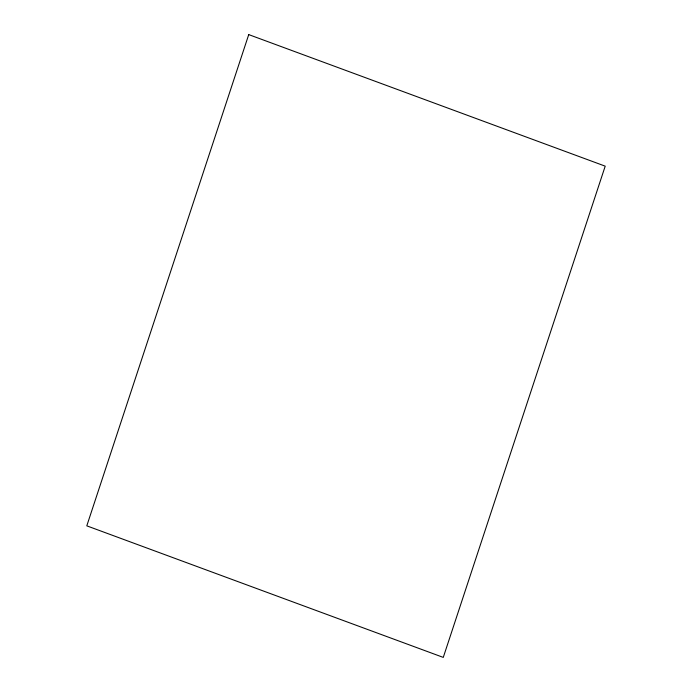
<?xml version="1.0" encoding="UTF-8"?>
<svg xmlns="http://www.w3.org/2000/svg" width="692" height="692" viewBox="0 0 692 692"><rect width="100%" height="100%" fill="white"/><g stroke="black" fill="none" stroke-linecap="round" stroke-linejoin="round"><path stroke-width="1.04" d="M248.731 34.6L86.794 525.842L443.269 657.4L605.206 166.158L248.731 34.6"/></g></svg>
